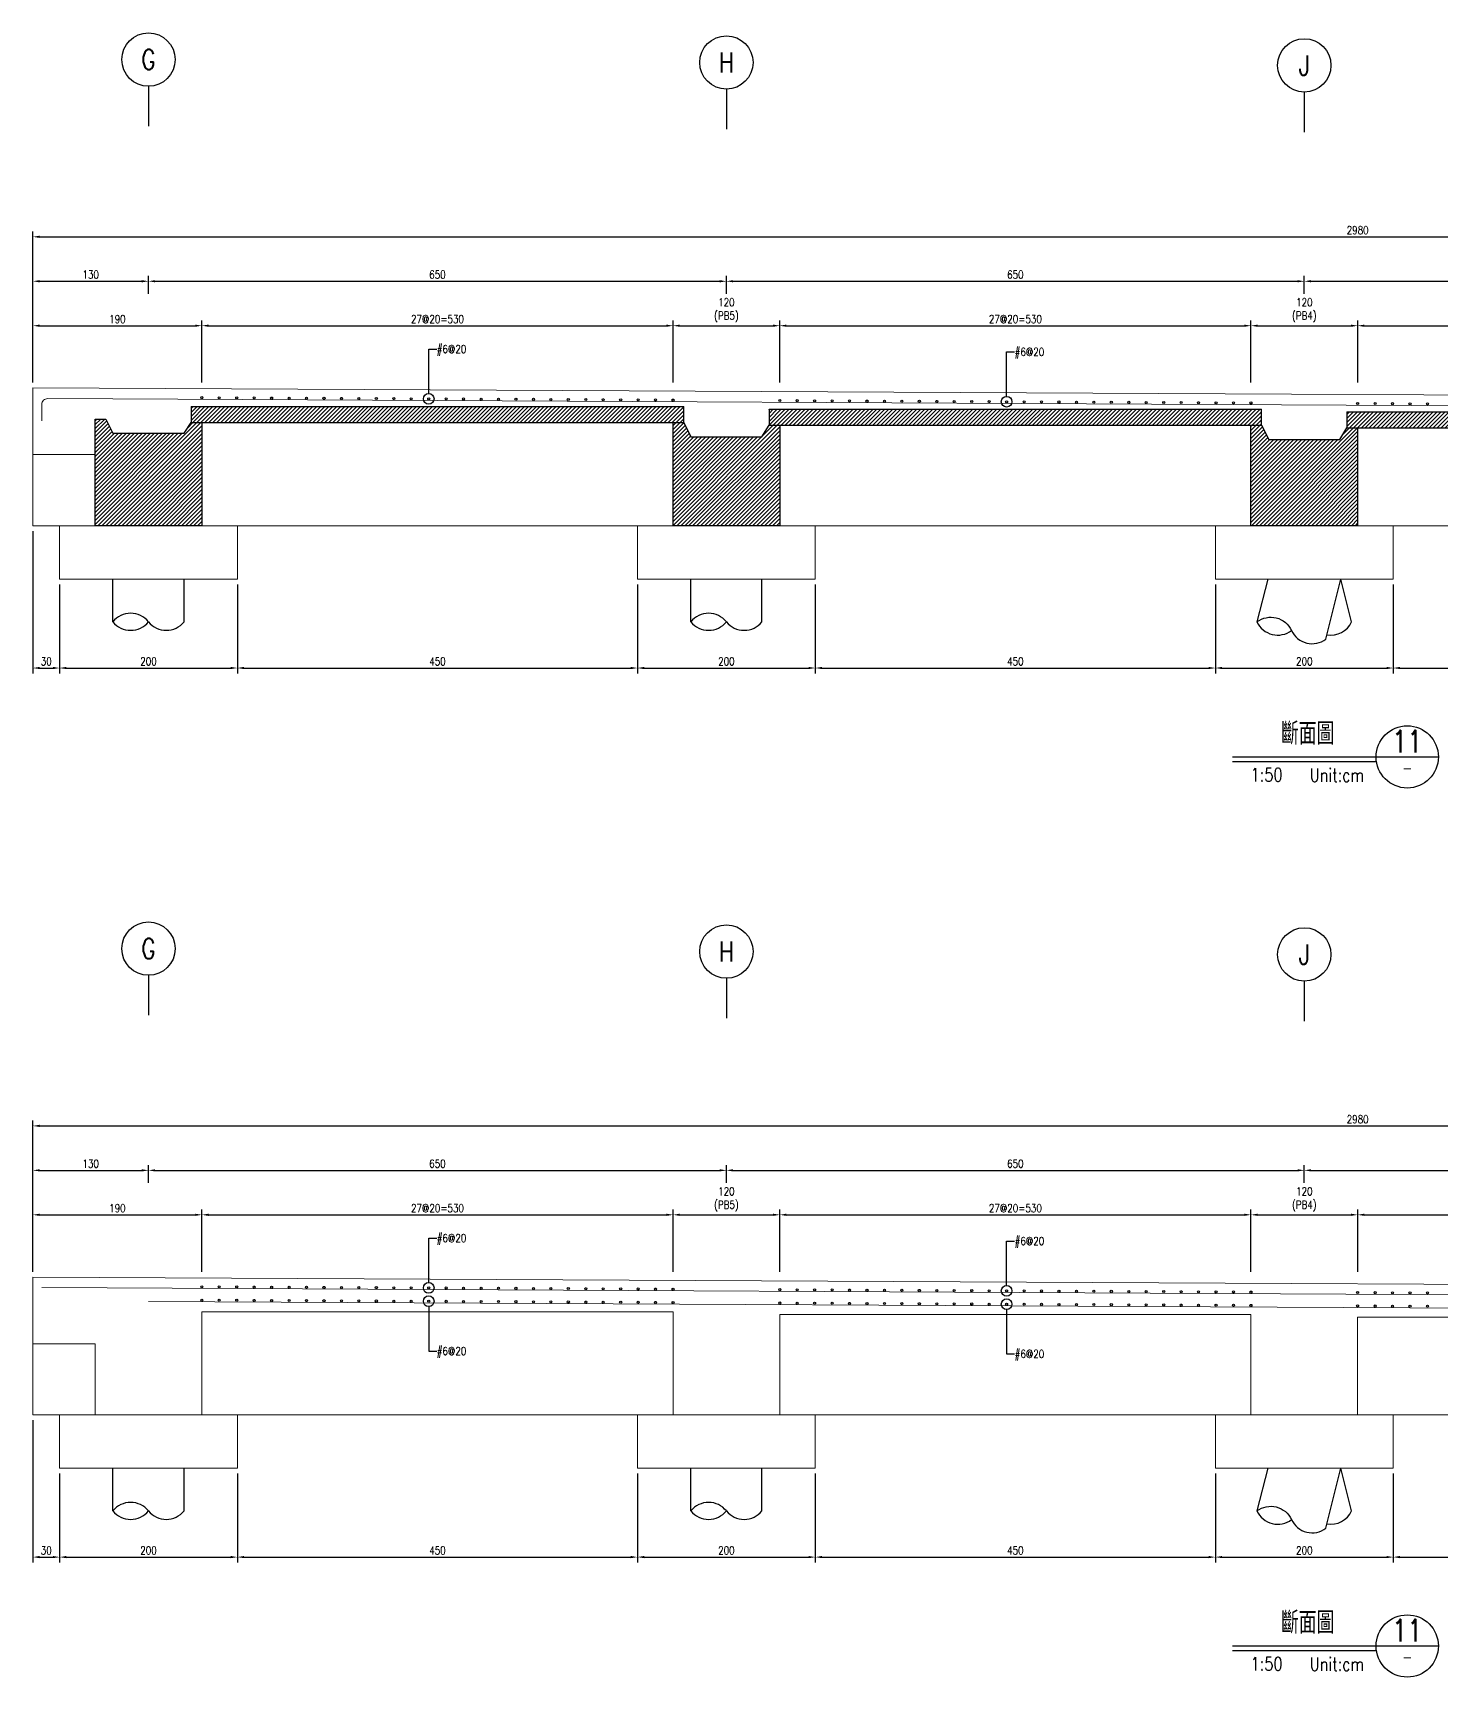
# Model space of a CAD drawing. Extents: x -4754 to 4964, y -19960 to 3942.
# Drawn here: x -286 to 1298, y -13438 to -11589 of the extents above; entities that cross this region are included whole.
import ezdxf
from ezdxf.enums import TextEntityAlignment as Align

# ---------------------------------------------------------------- set-up
doc = ezdxf.new("R2010")
doc.units = 0
doc.header["$LTSCALE"] = 3
doc.layers.get('0').update_dxf_attribs({"linetype": 'CONTINUOUS'})
doc.layers.add('HB_0', color=7, linetype='CONTINUOUS', transparency=0.5)
doc.layers.add('預鑄版_HATCH', color=253, linetype='CONTINUOUS', transparency=0.1)
for name, color, linetype in [('HB_DIM', 1, 'CONTINUOUS'), ('HB_TXT_CTEXT', 2, 'CONTINUOUS'), ('鋼筋', 3, 'CONTINUOUS'), ('預鑄梁_HATCH', 253, 'CONTINUOUS')]:
    doc.layers.add(name, color=color, linetype=linetype)
doc.styles.get("Standard").update_dxf_attribs({"font": 'ROMANS.shx', "width": 0.8, "bigfont": 'chineset.shx'})
doc.dimstyles.new('30', dxfattribs={"dimscale": 3, "dimtxt": 3, "dimasz": 2.5, "dimexe": 2, "dimexo": 2, "dimgap": 1, "dimtad": 1, "dimdsep": 46, "dimtxsty": 'Standard', "dimcen": 0, "dimclrd": 256, "dimclre": 256, "dimclrt": 2, "dimadec": 0, "dimazin": 0, "dimtfac": 1, "dimtix": 1, "dimtmove": 2, "dimatfit": 3, "dimfxl": 1, "dimtolj": 1, "dimtzin": 0, "dimarcsym": 0})

# ---------------------------------------------------------------- blocks, each defined once
blk = doc.blocks.new('pile_vertical_with_pilecap')
at = {"linetype": 'Continuous'}
for p, q in [((-40, -48.1), (-40, 0)), ((-40, -48.1), (-40, 0)), ((40, -48.1), (40, 0)), ((40, -48.1), (40, 0))]:
    blk.add_line(p, q, dxfattribs=at)
for centre, start, end in [((-20, -64.1), 38.718, 141.282), ((-20, -64.1), 38.718, 141.282), ((-20, -32), 218.718, 321.282), ((-20, -32), 218.718, 321.282), ((20, -32), 218.718, 321.282), ((20, -32), 218.718, 321.282)]:
    blk.add_arc(centre, 25.6, start, end, dxfattribs=at)
blk = doc.blocks.new('racked_with_pilecap_Transverse')
at = {"linetype": 'Continuous'}
for points in [[(-41.2, 0), (-53.2, -48.1)], [(24.4, -67.5), (41.2, 0)]]:
    blk.add_lwpolyline(points, dxfattribs=at)
blk.add_lwpolyline([(53.2, -48.1), (41.2, 0)])
for points in [[(-53.2, -48.1, -0.48), (-14.4, -57.8, 0.48), (24.4, -67.5, 0.48)], [(-53.2, -48.1, 0.48), (-14.4, -57.8, 0.48)], [(25.6, -62.6, 0.340232), (53.2, -48.1)]]:
    blk.add_lwpolyline(points, format="xyb", dxfattribs=at)
blk = doc.blocks.new('line_guide')
at = {"color": 4, "linetype": 'Continuous'}
blk.add_line((0, 0), (0, -45), dxfattribs=at)
blk.add_circle((0, 30), 30, dxfattribs=at)
at = {"color": 4, "linetype": 'Continuous', "width": 0.8}
blk.add_attdef('A', text='', height=22.5, dxfattribs=at).set_placement((0, 30), align=Align.MIDDLE)
blk = doc.blocks.new('SITU_SLAB_TITLE')
at = {"color": 3, "linetype": 'Continuous'}
for p, q in [((-80.8, 0), (80.8, 0)), ((80.8, 0), (150.8, 0))]:
    blk.add_line(p, q, dxfattribs=at)
at = {"color": 1, "linetype": 'Continuous'}
blk.add_line((-80.8, -5), (81.1, -5), dxfattribs=at)
at = {"color": 4, "linetype": 'Continuous'}
blk.add_circle((115.8, 0), 35, dxfattribs=at)
at = {"color": 3, "linetype": 'Continuous', "width": 0.8}
blk.add_attdef('斷面圖', text='', height=25, dxfattribs=at).set_placement((3.8, 27.5), align=Align.MIDDLE)
blk.add_attdef('A', text='', height=25, dxfattribs=at).set_placement((115.8, 5), align=Align.CENTER)
at = {"color": 2, "linetype": 'Continuous', "width": 0.8}
for tag, p in [('1:50', (-42.4, -20)), ('UNIT::CM', (36.7, -20))]:
    blk.add_attdef(tag, text='', height=15, dxfattribs=at).set_placement(p, align=Align.MIDDLE)
at = {"color": 1, "linetype": 'Continuous', "width": 0.8}
blk.add_attdef('HB2002', text='', height=12.5, dxfattribs=at).set_placement((115.8, -12.5), align=Align.MIDDLE)
blk = doc.blocks.new('C')
at = {"color": 3, "linetype": 'Continuous'}
blk.add_circle((0, 0), 1.2, dxfattribs=at)
blk = doc.blocks.new('C_Red')
at = {"color": 1, "linetype": 'Continuous'}
blk.add_circle((0, 0), 1.2, dxfattribs=at)
blk = doc.blocks.new('*D1036')
at = {"layer": 'HB_DIM', "linetype": 'Continuous', "lineweight": -2}
for p, q in [((-285.7, -11982), (-285.7, -11812)), ((2694.3, -11997), (2694.3, -11812)), ((-278.2, -11818), (2686.8, -11818))]:
    blk.add_line(p, q, dxfattribs=at)
at = {"layer": 'HB_DIM'}
for points in [[(-278.2, -11816.7), (-278.2, -11819.2), (-285.7, -11818)], [(2686.8, -11819.2), (2686.8, -11816.7), (2694.3, -11818)]]:
    blk.add_solid(points, dxfattribs=at)
at = {"layer": 'HB_DIM', "color": 2, "linetype": 'Continuous', "insert": (1204.3, -11810.5), "char_height": 9, "attachment_point": 5, "rotation": 0}
blk.add_mtext('\\A1;2980', dxfattribs=at)
blk = doc.blocks.new('*D1037')
at = {"layer": 'HB_DIM', "linetype": 'Continuous', "lineweight": -2}
for p, q in [((-285.7, -11982), (-285.7, -11862)), ((-278.2, -11868), (-163.2, -11868)), ((-155.7, -11882), (-155.7, -11862))]:
    blk.add_line(p, q, dxfattribs=at)
at = {"layer": 'HB_DIM'}
for points in [[(-278.2, -11866.7), (-278.2, -11869.2), (-285.7, -11868)], [(-163.2, -11869.2), (-163.2, -11866.7), (-155.7, -11868)]]:
    blk.add_solid(points, dxfattribs=at)
at = {"layer": 'HB_DIM', "color": 2, "linetype": 'Continuous', "insert": (-220.7, -11860.5), "char_height": 9, "attachment_point": 5, "rotation": 0}
blk.add_mtext('\\A1;130', dxfattribs=at)
blk = doc.blocks.new('*D1038')
at = {"layer": 'HB_DIM', "linetype": 'Continuous', "lineweight": -2}
for p, q in [((-155.7, -11882), (-155.7, -11862)), ((-148.2, -11868), (486.8, -11868)), ((494.3, -11882), (494.3, -11862))]:
    blk.add_line(p, q, dxfattribs=at)
at = {"layer": 'HB_DIM'}
for points in [[(-148.2, -11866.7), (-148.2, -11869.2), (-155.7, -11868)], [(486.8, -11869.2), (486.8, -11866.7), (494.3, -11868)]]:
    blk.add_solid(points, dxfattribs=at)
at = {"layer": 'HB_DIM', "color": 2, "linetype": 'Continuous', "insert": (169.3, -11860.5), "char_height": 9, "attachment_point": 5, "rotation": 0}
blk.add_mtext('\\A1;650', dxfattribs=at)
blk = doc.blocks.new('*D1039')
at = {"layer": 'HB_DIM', "linetype": 'Continuous', "lineweight": -2}
for p, q in [((494.3, -11882), (494.3, -11862)), ((501.8, -11868), (1136.8, -11868)), ((1144.3, -11882), (1144.3, -11862))]:
    blk.add_line(p, q, dxfattribs=at)
at = {"layer": 'HB_DIM'}
for points in [[(501.8, -11866.7), (501.8, -11869.2), (494.3, -11868)], [(1136.8, -11869.2), (1136.8, -11866.7), (1144.3, -11868)]]:
    blk.add_solid(points, dxfattribs=at)
at = {"layer": 'HB_DIM', "color": 2, "linetype": 'Continuous', "insert": (819.3, -11860.5), "char_height": 9, "attachment_point": 5, "rotation": 0}
blk.add_mtext('\\A1;650', dxfattribs=at)
blk = doc.blocks.new('*D1040')
at = {"layer": 'HB_DIM', "linetype": 'Continuous', "lineweight": -2}
for p, q in [((1144.3, -11882), (1144.3, -11862)), ((1151.8, -11868), (1786.8, -11868)), ((1794.3, -11882), (1794.3, -11862))]:
    blk.add_line(p, q, dxfattribs=at)
at = {"layer": 'HB_DIM'}
for points in [[(1151.8, -11866.7), (1151.8, -11869.2), (1144.3, -11868)], [(1786.8, -11869.2), (1786.8, -11866.7), (1794.3, -11868)]]:
    blk.add_solid(points, dxfattribs=at)
at = {"layer": 'HB_DIM', "color": 2, "linetype": 'Continuous', "insert": (1469.3, -11860.5), "char_height": 9, "attachment_point": 5, "rotation": 0}
blk.add_mtext('\\A1;650', dxfattribs=at)
blk = doc.blocks.new('*D1043')
at = {"layer": 'HB_DIM', "linetype": 'Continuous', "lineweight": -2}
for p, q in [((-285.7, -11982), (-285.7, -11912)), ((-278.2, -11918), (-103.2, -11918)), ((-95.7, -11982), (-95.7, -11912))]:
    blk.add_line(p, q, dxfattribs=at)
at = {"layer": 'HB_DIM'}
for points in [[(-278.2, -11916.7), (-278.2, -11919.2), (-285.7, -11918)], [(-103.2, -11919.2), (-103.2, -11916.7), (-95.7, -11918)]]:
    blk.add_solid(points, dxfattribs=at)
at = {"layer": 'HB_DIM', "color": 2, "linetype": 'Continuous', "insert": (-190.7, -11910.5), "char_height": 9, "attachment_point": 5, "rotation": 0}
blk.add_mtext('\\A1;190', dxfattribs=at)
blk = doc.blocks.new('*D1044')
at = {"layer": 'HB_DIM', "linetype": 'Continuous', "lineweight": -2}
for p, q in [((-95.7, -11982), (-95.7, -11912)), ((-88.2, -11918), (426.8, -11918)), ((434.3, -11982), (434.3, -11912))]:
    blk.add_line(p, q, dxfattribs=at)
at = {"layer": 'HB_DIM'}
for points in [[(-88.2, -11916.7), (-88.2, -11919.2), (-95.7, -11918)], [(426.8, -11919.2), (426.8, -11916.7), (434.3, -11918)]]:
    blk.add_solid(points, dxfattribs=at)
at = {"layer": 'HB_DIM', "color": 2, "linetype": 'Continuous', "insert": (169.3, -11910.5), "char_height": 9, "attachment_point": 5, "rotation": 0}
blk.add_mtext('\\A1;27@20=530', dxfattribs=at)
blk = doc.blocks.new('*D1045')
at = {"layer": 'HB_DIM', "linetype": 'Continuous', "lineweight": -2}
for p, q in [((434.3, -11982), (434.3, -11912)), ((441.8, -11918), (546.8, -11918)), ((554.3, -11982), (554.3, -11912))]:
    blk.add_line(p, q, dxfattribs=at)
at = {"layer": 'HB_DIM'}
for points in [[(441.8, -11916.7), (441.8, -11919.2), (434.3, -11918)], [(546.8, -11919.2), (546.8, -11916.7), (554.3, -11918)]]:
    blk.add_solid(points, dxfattribs=at)
at = {"layer": 'HB_DIM', "color": 2, "linetype": 'Continuous', "insert": (494.3, -11900.6), "char_height": 9, "attachment_point": 5, "rotation": 0}
blk.add_mtext('\\A1;120^J(PB5)', dxfattribs=at)
blk = doc.blocks.new('*D1046')
at = {"layer": 'HB_DIM', "linetype": 'Continuous', "lineweight": -2}
for p, q in [((554.3, -11982), (554.3, -11912)), ((561.8, -11918), (1076.8, -11918)), ((1084.3, -11982), (1084.3, -11912))]:
    blk.add_line(p, q, dxfattribs=at)
at = {"layer": 'HB_DIM'}
for points in [[(561.8, -11916.7), (561.8, -11919.2), (554.3, -11918)], [(1076.8, -11919.2), (1076.8, -11916.7), (1084.3, -11918)]]:
    blk.add_solid(points, dxfattribs=at)
at = {"layer": 'HB_DIM', "color": 2, "linetype": 'Continuous', "insert": (819.3, -11910.5), "char_height": 9, "attachment_point": 5, "rotation": 0}
blk.add_mtext('\\A1;27@20=530', dxfattribs=at)
blk = doc.blocks.new('*D1047')
at = {"layer": 'HB_DIM', "linetype": 'Continuous', "lineweight": -2}
for p, q in [((1084.3, -11982), (1084.3, -11912)), ((1091.8, -11918), (1196.8, -11918)), ((1204.3, -11982), (1204.3, -11912))]:
    blk.add_line(p, q, dxfattribs=at)
at = {"layer": 'HB_DIM'}
for points in [[(1091.8, -11916.7), (1091.8, -11919.2), (1084.3, -11918)], [(1196.8, -11919.2), (1196.8, -11916.7), (1204.3, -11918)]]:
    blk.add_solid(points, dxfattribs=at)
at = {"layer": 'HB_DIM', "color": 2, "linetype": 'Continuous', "insert": (1144.3, -11900.6), "char_height": 9, "attachment_point": 5, "rotation": 0}
blk.add_mtext('\\A1;120^J(PB4)', dxfattribs=at)
blk = doc.blocks.new('*D1048')
at = {"layer": 'HB_DIM', "linetype": 'Continuous', "lineweight": -2}
for p, q in [((1204.3, -11982), (1204.3, -11912)), ((1211.8, -11918), (1726.8, -11918)), ((1734.3, -11982), (1734.3, -11912))]:
    blk.add_line(p, q, dxfattribs=at)
at = {"layer": 'HB_DIM'}
for points in [[(1211.8, -11916.7), (1211.8, -11919.2), (1204.3, -11918)], [(1726.8, -11919.2), (1726.8, -11916.7), (1734.3, -11918)]]:
    blk.add_solid(points, dxfattribs=at)
at = {"layer": 'HB_DIM', "color": 2, "linetype": 'Continuous', "insert": (1469.3, -11910.5), "char_height": 9, "attachment_point": 5, "rotation": 0}
blk.add_mtext('\\A1;27@20=530', dxfattribs=at)
blk = doc.blocks.new('*D1054')
at = {"layer": 'HB_DIM', "linetype": 'Continuous', "lineweight": -2}
for p, q in [((-285.7, -12149), (-285.7, -12309)), ((-255.7, -12209), (-255.7, -12309)), ((-278.2, -12303), (-263.2, -12303))]:
    blk.add_line(p, q, dxfattribs=at)
at = {"layer": 'HB_DIM'}
for points in [[(-278.2, -12301.7), (-278.2, -12304.2), (-285.7, -12303)], [(-263.2, -12304.2), (-263.2, -12301.7), (-255.7, -12303)]]:
    blk.add_solid(points, dxfattribs=at)
at = {"layer": 'HB_DIM', "color": 2, "linetype": 'Continuous', "insert": (-270.7, -12295.5), "char_height": 9, "attachment_point": 5, "rotation": 0}
blk.add_mtext('\\A1;30', dxfattribs=at)
blk = doc.blocks.new('*D1055')
at = {"layer": 'HB_DIM', "linetype": 'Continuous', "lineweight": -2}
for p, q in [((-255.7, -12209), (-255.7, -12309)), ((-55.7, -12209), (-55.7, -12309)), ((-248.2, -12303), (-63.2, -12303))]:
    blk.add_line(p, q, dxfattribs=at)
at = {"layer": 'HB_DIM'}
for points in [[(-248.2, -12301.7), (-248.2, -12304.2), (-255.7, -12303)], [(-63.2, -12304.2), (-63.2, -12301.7), (-55.7, -12303)]]:
    blk.add_solid(points, dxfattribs=at)
at = {"layer": 'HB_DIM', "color": 2, "linetype": 'Continuous', "insert": (-155.7, -12295.5), "char_height": 9, "attachment_point": 5, "rotation": 0}
blk.add_mtext('\\A1;200', dxfattribs=at)
blk = doc.blocks.new('*D1056')
at = {"layer": 'HB_DIM', "linetype": 'Continuous', "lineweight": -2}
for p, q in [((-55.7, -12209), (-55.7, -12309)), ((394.3, -12209), (394.3, -12309)), ((-48.2, -12303), (386.8, -12303))]:
    blk.add_line(p, q, dxfattribs=at)
at = {"layer": 'HB_DIM'}
for points in [[(-48.2, -12301.7), (-48.2, -12304.2), (-55.7, -12303)], [(386.8, -12304.2), (386.8, -12301.7), (394.3, -12303)]]:
    blk.add_solid(points, dxfattribs=at)
at = {"layer": 'HB_DIM', "color": 2, "linetype": 'Continuous', "insert": (169.3, -12295.5), "char_height": 9, "attachment_point": 5, "rotation": 0}
blk.add_mtext('\\A1;450', dxfattribs=at)
blk = doc.blocks.new('*D1057')
at = {"layer": 'HB_DIM', "linetype": 'Continuous', "lineweight": -2}
for p, q in [((394.3, -12209), (394.3, -12309)), ((594.3, -12209), (594.3, -12309)), ((401.8, -12303), (586.8, -12303))]:
    blk.add_line(p, q, dxfattribs=at)
at = {"layer": 'HB_DIM'}
for points in [[(401.8, -12301.7), (401.8, -12304.2), (394.3, -12303)], [(586.8, -12304.2), (586.8, -12301.7), (594.3, -12303)]]:
    blk.add_solid(points, dxfattribs=at)
at = {"layer": 'HB_DIM', "color": 2, "linetype": 'Continuous', "insert": (494.3, -12295.5), "char_height": 9, "attachment_point": 5, "rotation": 0}
blk.add_mtext('\\A1;200', dxfattribs=at)
blk = doc.blocks.new('*D1058')
at = {"layer": 'HB_DIM', "linetype": 'Continuous', "lineweight": -2}
for p, q in [((594.3, -12209), (594.3, -12309)), ((1044.3, -12209), (1044.3, -12309)), ((601.8, -12303), (1036.8, -12303))]:
    blk.add_line(p, q, dxfattribs=at)
at = {"layer": 'HB_DIM'}
for points in [[(601.8, -12301.7), (601.8, -12304.2), (594.3, -12303)], [(1036.8, -12304.2), (1036.8, -12301.7), (1044.3, -12303)]]:
    blk.add_solid(points, dxfattribs=at)
at = {"layer": 'HB_DIM', "color": 2, "linetype": 'Continuous', "insert": (819.3, -12295.5), "char_height": 9, "attachment_point": 5, "rotation": 0}
blk.add_mtext('\\A1;450', dxfattribs=at)
blk = doc.blocks.new('*D1059')
at = {"layer": 'HB_DIM', "linetype": 'Continuous', "lineweight": -2}
for p, q in [((1044.3, -12209), (1044.3, -12309)), ((1244.3, -12209), (1244.3, -12309)), ((1051.8, -12303), (1236.8, -12303))]:
    blk.add_line(p, q, dxfattribs=at)
at = {"layer": 'HB_DIM'}
for points in [[(1051.8, -12301.7), (1051.8, -12304.2), (1044.3, -12303)], [(1236.8, -12304.2), (1236.8, -12301.7), (1244.3, -12303)]]:
    blk.add_solid(points, dxfattribs=at)
at = {"layer": 'HB_DIM', "color": 2, "linetype": 'Continuous', "insert": (1144.3, -12295.5), "char_height": 9, "attachment_point": 5, "rotation": 0}
blk.add_mtext('\\A1;200', dxfattribs=at)
blk = doc.blocks.new('*D1060')
at = {"layer": 'HB_DIM', "linetype": 'Continuous', "lineweight": -2}
for p, q in [((1244.3, -12209), (1244.3, -12309)), ((1694.3, -12209), (1694.3, -12309)), ((1251.8, -12303), (1686.8, -12303))]:
    blk.add_line(p, q, dxfattribs=at)
at = {"layer": 'HB_DIM'}
for points in [[(1251.8, -12301.7), (1251.8, -12304.2), (1244.3, -12303)], [(1686.8, -12304.2), (1686.8, -12301.7), (1694.3, -12303)]]:
    blk.add_solid(points, dxfattribs=at)
at = {"layer": 'HB_DIM', "color": 2, "linetype": 'Continuous', "insert": (1469.3, -12295.5), "char_height": 9, "attachment_point": 5, "rotation": 0}
blk.add_mtext('\\A1;450', dxfattribs=at)
blk = doc.blocks.new('*D1065')
at = {"layer": 'HB_DIM', "linetype": 'Continuous', "lineweight": -2}
for p, q in [((-285.7, -12982), (-285.7, -12812)), ((2694.3, -12997), (2694.3, -12812)), ((-278.2, -12818), (2686.8, -12818))]:
    blk.add_line(p, q, dxfattribs=at)
at = {"layer": 'HB_DIM'}
for points in [[(-278.2, -12816.7), (-278.2, -12819.2), (-285.7, -12818)], [(2686.8, -12819.2), (2686.8, -12816.7), (2694.3, -12818)]]:
    blk.add_solid(points, dxfattribs=at)
at = {"layer": 'HB_DIM', "color": 2, "linetype": 'Continuous', "insert": (1204.3, -12810.5), "char_height": 9, "attachment_point": 5, "rotation": 0}
blk.add_mtext('\\A1;2980', dxfattribs=at)
blk = doc.blocks.new('*D1066')
at = {"layer": 'HB_DIM', "linetype": 'Continuous', "lineweight": -2}
for p, q in [((-285.7, -12982), (-285.7, -12862)), ((-278.2, -12868), (-163.2, -12868)), ((-155.7, -12882), (-155.7, -12862))]:
    blk.add_line(p, q, dxfattribs=at)
at = {"layer": 'HB_DIM'}
for points in [[(-278.2, -12866.7), (-278.2, -12869.2), (-285.7, -12868)], [(-163.2, -12869.2), (-163.2, -12866.7), (-155.7, -12868)]]:
    blk.add_solid(points, dxfattribs=at)
at = {"layer": 'HB_DIM', "color": 2, "linetype": 'Continuous', "insert": (-220.7, -12860.5), "char_height": 9, "attachment_point": 5, "rotation": 0}
blk.add_mtext('\\A1;130', dxfattribs=at)
blk = doc.blocks.new('*D1067')
at = {"layer": 'HB_DIM', "linetype": 'Continuous', "lineweight": -2}
for p, q in [((-155.7, -12882), (-155.7, -12862)), ((-148.2, -12868), (486.8, -12868)), ((494.3, -12882), (494.3, -12862))]:
    blk.add_line(p, q, dxfattribs=at)
at = {"layer": 'HB_DIM'}
for points in [[(-148.2, -12866.7), (-148.2, -12869.2), (-155.7, -12868)], [(486.8, -12869.2), (486.8, -12866.7), (494.3, -12868)]]:
    blk.add_solid(points, dxfattribs=at)
at = {"layer": 'HB_DIM', "color": 2, "linetype": 'Continuous', "insert": (169.3, -12860.5), "char_height": 9, "attachment_point": 5, "rotation": 0}
blk.add_mtext('\\A1;650', dxfattribs=at)
blk = doc.blocks.new('*D1068')
at = {"layer": 'HB_DIM', "linetype": 'Continuous', "lineweight": -2}
for p, q in [((494.3, -12882), (494.3, -12862)), ((501.8, -12868), (1136.8, -12868)), ((1144.3, -12882), (1144.3, -12862))]:
    blk.add_line(p, q, dxfattribs=at)
at = {"layer": 'HB_DIM'}
for points in [[(501.8, -12866.7), (501.8, -12869.2), (494.3, -12868)], [(1136.8, -12869.2), (1136.8, -12866.7), (1144.3, -12868)]]:
    blk.add_solid(points, dxfattribs=at)
at = {"layer": 'HB_DIM', "color": 2, "linetype": 'Continuous', "insert": (819.3, -12860.5), "char_height": 9, "attachment_point": 5, "rotation": 0}
blk.add_mtext('\\A1;650', dxfattribs=at)
blk = doc.blocks.new('*D1069')
at = {"layer": 'HB_DIM', "linetype": 'Continuous', "lineweight": -2}
for p, q in [((1144.3, -12882), (1144.3, -12862)), ((1151.8, -12868), (1786.8, -12868)), ((1794.3, -12882), (1794.3, -12862))]:
    blk.add_line(p, q, dxfattribs=at)
at = {"layer": 'HB_DIM'}
for points in [[(1151.8, -12866.7), (1151.8, -12869.2), (1144.3, -12868)], [(1786.8, -12869.2), (1786.8, -12866.7), (1794.3, -12868)]]:
    blk.add_solid(points, dxfattribs=at)
at = {"layer": 'HB_DIM', "color": 2, "linetype": 'Continuous', "insert": (1469.3, -12860.5), "char_height": 9, "attachment_point": 5, "rotation": 0}
blk.add_mtext('\\A1;650', dxfattribs=at)
blk = doc.blocks.new('*D1072')
at = {"layer": 'HB_DIM', "linetype": 'Continuous', "lineweight": -2}
for p, q in [((-285.7, -12982), (-285.7, -12912)), ((-278.2, -12918), (-103.2, -12918)), ((-95.7, -12982), (-95.7, -12912))]:
    blk.add_line(p, q, dxfattribs=at)
at = {"layer": 'HB_DIM'}
for points in [[(-278.2, -12916.7), (-278.2, -12919.2), (-285.7, -12918)], [(-103.2, -12919.2), (-103.2, -12916.7), (-95.7, -12918)]]:
    blk.add_solid(points, dxfattribs=at)
at = {"layer": 'HB_DIM', "color": 2, "linetype": 'Continuous', "insert": (-190.7, -12910.5), "char_height": 9, "attachment_point": 5, "rotation": 0}
blk.add_mtext('\\A1;190', dxfattribs=at)
blk = doc.blocks.new('*D1073')
at = {"layer": 'HB_DIM', "linetype": 'Continuous', "lineweight": -2}
for p, q in [((-95.7, -12982), (-95.7, -12912)), ((-88.2, -12918), (426.8, -12918)), ((434.3, -12982), (434.3, -12912))]:
    blk.add_line(p, q, dxfattribs=at)
at = {"layer": 'HB_DIM'}
for points in [[(-88.2, -12916.7), (-88.2, -12919.2), (-95.7, -12918)], [(426.8, -12919.2), (426.8, -12916.7), (434.3, -12918)]]:
    blk.add_solid(points, dxfattribs=at)
at = {"layer": 'HB_DIM', "color": 2, "linetype": 'Continuous', "insert": (169.3, -12910.5), "char_height": 9, "attachment_point": 5, "rotation": 0}
blk.add_mtext('\\A1;27@20=530', dxfattribs=at)
blk = doc.blocks.new('*D1074')
at = {"layer": 'HB_DIM', "linetype": 'Continuous', "lineweight": -2}
for p, q in [((434.3, -12982), (434.3, -12912)), ((441.8, -12918), (546.8, -12918)), ((554.3, -12982), (554.3, -12912))]:
    blk.add_line(p, q, dxfattribs=at)
at = {"layer": 'HB_DIM'}
for points in [[(441.8, -12916.7), (441.8, -12919.2), (434.3, -12918)], [(546.8, -12919.2), (546.8, -12916.7), (554.3, -12918)]]:
    blk.add_solid(points, dxfattribs=at)
at = {"layer": 'HB_DIM', "color": 2, "linetype": 'Continuous', "insert": (494.3, -12900.6), "char_height": 9, "attachment_point": 5, "rotation": 0}
blk.add_mtext('\\A1;120^J(PB5)', dxfattribs=at)
blk = doc.blocks.new('*D1075')
at = {"layer": 'HB_DIM', "linetype": 'Continuous', "lineweight": -2}
for p, q in [((554.3, -12982), (554.3, -12912)), ((561.8, -12918), (1076.8, -12918)), ((1084.3, -12982), (1084.3, -12912))]:
    blk.add_line(p, q, dxfattribs=at)
at = {"layer": 'HB_DIM'}
for points in [[(561.8, -12916.7), (561.8, -12919.2), (554.3, -12918)], [(1076.8, -12919.2), (1076.8, -12916.7), (1084.3, -12918)]]:
    blk.add_solid(points, dxfattribs=at)
at = {"layer": 'HB_DIM', "color": 2, "linetype": 'Continuous', "insert": (819.3, -12910.5), "char_height": 9, "attachment_point": 5, "rotation": 0}
blk.add_mtext('\\A1;27@20=530', dxfattribs=at)
blk = doc.blocks.new('*D1076')
at = {"layer": 'HB_DIM', "linetype": 'Continuous', "lineweight": -2}
for p, q in [((1084.3, -12982), (1084.3, -12912)), ((1091.8, -12918), (1196.8, -12918)), ((1204.3, -12982), (1204.3, -12912))]:
    blk.add_line(p, q, dxfattribs=at)
at = {"layer": 'HB_DIM'}
for points in [[(1091.8, -12916.7), (1091.8, -12919.2), (1084.3, -12918)], [(1196.8, -12919.2), (1196.8, -12916.7), (1204.3, -12918)]]:
    blk.add_solid(points, dxfattribs=at)
at = {"layer": 'HB_DIM', "color": 2, "linetype": 'Continuous', "insert": (1144.3, -12900.6), "char_height": 9, "attachment_point": 5, "rotation": 0}
blk.add_mtext('\\A1;120^J(PB4)', dxfattribs=at)
blk = doc.blocks.new('*D1077')
at = {"layer": 'HB_DIM', "linetype": 'Continuous', "lineweight": -2}
for p, q in [((1204.3, -12982), (1204.3, -12912)), ((1211.8, -12918), (1726.8, -12918)), ((1734.3, -12982), (1734.3, -12912))]:
    blk.add_line(p, q, dxfattribs=at)
at = {"layer": 'HB_DIM'}
for points in [[(1211.8, -12916.7), (1211.8, -12919.2), (1204.3, -12918)], [(1726.8, -12919.2), (1726.8, -12916.7), (1734.3, -12918)]]:
    blk.add_solid(points, dxfattribs=at)
at = {"layer": 'HB_DIM', "color": 2, "linetype": 'Continuous', "insert": (1469.3, -12910.5), "char_height": 9, "attachment_point": 5, "rotation": 0}
blk.add_mtext('\\A1;27@20=530', dxfattribs=at)
blk = doc.blocks.new('*D1083')
at = {"layer": 'HB_DIM', "linetype": 'Continuous', "lineweight": -2}
for p, q in [((-285.7, -13149), (-285.7, -13309)), ((-255.7, -13209), (-255.7, -13309)), ((-278.2, -13303), (-263.2, -13303))]:
    blk.add_line(p, q, dxfattribs=at)
at = {"layer": 'HB_DIM'}
for points in [[(-278.2, -13301.7), (-278.2, -13304.2), (-285.7, -13303)], [(-263.2, -13304.2), (-263.2, -13301.7), (-255.7, -13303)]]:
    blk.add_solid(points, dxfattribs=at)
at = {"layer": 'HB_DIM', "color": 2, "linetype": 'Continuous', "insert": (-270.7, -13295.5), "char_height": 9, "attachment_point": 5, "rotation": 0}
blk.add_mtext('\\A1;30', dxfattribs=at)
blk = doc.blocks.new('*D1084')
at = {"layer": 'HB_DIM', "linetype": 'Continuous', "lineweight": -2}
for p, q in [((-255.7, -13209), (-255.7, -13309)), ((-55.7, -13209), (-55.7, -13309)), ((-248.2, -13303), (-63.2, -13303))]:
    blk.add_line(p, q, dxfattribs=at)
at = {"layer": 'HB_DIM'}
for points in [[(-248.2, -13301.7), (-248.2, -13304.2), (-255.7, -13303)], [(-63.2, -13304.2), (-63.2, -13301.7), (-55.7, -13303)]]:
    blk.add_solid(points, dxfattribs=at)
at = {"layer": 'HB_DIM', "color": 2, "linetype": 'Continuous', "insert": (-155.7, -13295.5), "char_height": 9, "attachment_point": 5, "rotation": 0}
blk.add_mtext('\\A1;200', dxfattribs=at)
blk = doc.blocks.new('*D1085')
at = {"layer": 'HB_DIM', "linetype": 'Continuous', "lineweight": -2}
for p, q in [((-55.7, -13209), (-55.7, -13309)), ((394.3, -13209), (394.3, -13309)), ((-48.2, -13303), (386.8, -13303))]:
    blk.add_line(p, q, dxfattribs=at)
at = {"layer": 'HB_DIM'}
for points in [[(-48.2, -13301.7), (-48.2, -13304.2), (-55.7, -13303)], [(386.8, -13304.2), (386.8, -13301.7), (394.3, -13303)]]:
    blk.add_solid(points, dxfattribs=at)
at = {"layer": 'HB_DIM', "color": 2, "linetype": 'Continuous', "insert": (169.3, -13295.5), "char_height": 9, "attachment_point": 5, "rotation": 0}
blk.add_mtext('\\A1;450', dxfattribs=at)
blk = doc.blocks.new('*D1086')
at = {"layer": 'HB_DIM', "linetype": 'Continuous', "lineweight": -2}
for p, q in [((394.3, -13209), (394.3, -13309)), ((594.3, -13209), (594.3, -13309)), ((401.8, -13303), (586.8, -13303))]:
    blk.add_line(p, q, dxfattribs=at)
at = {"layer": 'HB_DIM'}
for points in [[(401.8, -13301.7), (401.8, -13304.2), (394.3, -13303)], [(586.8, -13304.2), (586.8, -13301.7), (594.3, -13303)]]:
    blk.add_solid(points, dxfattribs=at)
at = {"layer": 'HB_DIM', "color": 2, "linetype": 'Continuous', "insert": (494.3, -13295.5), "char_height": 9, "attachment_point": 5, "rotation": 0}
blk.add_mtext('\\A1;200', dxfattribs=at)
blk = doc.blocks.new('*D1087')
at = {"layer": 'HB_DIM', "linetype": 'Continuous', "lineweight": -2}
for p, q in [((594.3, -13209), (594.3, -13309)), ((1044.3, -13209), (1044.3, -13309)), ((601.8, -13303), (1036.8, -13303))]:
    blk.add_line(p, q, dxfattribs=at)
at = {"layer": 'HB_DIM'}
for points in [[(601.8, -13301.7), (601.8, -13304.2), (594.3, -13303)], [(1036.8, -13304.2), (1036.8, -13301.7), (1044.3, -13303)]]:
    blk.add_solid(points, dxfattribs=at)
at = {"layer": 'HB_DIM', "color": 2, "linetype": 'Continuous', "insert": (819.3, -13295.5), "char_height": 9, "attachment_point": 5, "rotation": 0}
blk.add_mtext('\\A1;450', dxfattribs=at)
blk = doc.blocks.new('*D1088')
at = {"layer": 'HB_DIM', "linetype": 'Continuous', "lineweight": -2}
for p, q in [((1044.3, -13209), (1044.3, -13309)), ((1244.3, -13209), (1244.3, -13309)), ((1051.8, -13303), (1236.8, -13303))]:
    blk.add_line(p, q, dxfattribs=at)
at = {"layer": 'HB_DIM'}
for points in [[(1051.8, -13301.7), (1051.8, -13304.2), (1044.3, -13303)], [(1236.8, -13304.2), (1236.8, -13301.7), (1244.3, -13303)]]:
    blk.add_solid(points, dxfattribs=at)
at = {"layer": 'HB_DIM', "color": 2, "linetype": 'Continuous', "insert": (1144.3, -13295.5), "char_height": 9, "attachment_point": 5, "rotation": 0}
blk.add_mtext('\\A1;200', dxfattribs=at)
blk = doc.blocks.new('*D1089')
at = {"layer": 'HB_DIM', "linetype": 'Continuous', "lineweight": -2}
for p, q in [((1244.3, -13209), (1244.3, -13309)), ((1694.3, -13209), (1694.3, -13309)), ((1251.8, -13303), (1686.8, -13303))]:
    blk.add_line(p, q, dxfattribs=at)
at = {"layer": 'HB_DIM'}
for points in [[(1251.8, -13301.7), (1251.8, -13304.2), (1244.3, -13303)], [(1686.8, -13304.2), (1686.8, -13301.7), (1694.3, -13303)]]:
    blk.add_solid(points, dxfattribs=at)
at = {"layer": 'HB_DIM', "color": 2, "linetype": 'Continuous', "insert": (1469.3, -13295.5), "char_height": 9, "attachment_point": 5, "rotation": 0}
blk.add_mtext('\\A1;450', dxfattribs=at)

msp = doc.modelspace()

# ---------------------------------------------------------------- hatches: boundary and pattern name
at = {"layer": '預鑄梁_HATCH', "linetype": 'Continuous'}
h = msp.add_hatch(dxfattribs=at)
h.set_pattern_fill('ANSI31', color=256, style=0)
h.paths.add_polyline_path([(-215.728, -12142.962), (-215.728, -12022.962), (-203.728, -12022.962), (-195.728, -12038.962), (-115.728, -12038.962), (-107.728, -12026.962), (-95.728, -12026.962), (-95.728, -12142.962)], flags=17)
h = msp.add_hatch(dxfattribs=at)
h.set_pattern_fill('ANSI31', color=256, style=0)
h.paths.add_polyline_path([(434.272, -12142.962), (434.272, -12026.962), (446.272, -12026.962), (454.272, -12042.962), (534.272, -12042.962), (542.272, -12029.962), (554.272, -12029.962), (554.272, -12142.962)], flags=17)
h = msp.add_hatch(dxfattribs=at)
h.set_pattern_fill('ANSI31', color=256, style=0)
h.paths.add_polyline_path([(1084.272, -12142.962), (1084.272, -12029.962), (1096.272, -12029.962), (1104.272, -12045.962), (1184.272, -12045.962), (1192.272, -12032.962), (1204.272, -12032.962), (1204.272, -12142.962)], flags=17)
at = {"layer": '預鑄版_HATCH', "linetype": 'Continuous'}
h = msp.add_hatch(dxfattribs=at)
h.set_pattern_fill('ANSI31', color=256, style=0)
h.paths.add_polyline_path([(-107.728, -12026.962), (446.272, -12026.962), (446.272, -12008.962), (-107.728, -12008.962)], flags=17)
h = msp.add_hatch(dxfattribs=at)
h.set_pattern_fill('ANSI31', color=256, style=0)
h.paths.add_polyline_path([(542.272, -12029.962), (1096.272, -12029.962), (1096.272, -12011.962), (542.272, -12011.962)], flags=17)
h = msp.add_hatch(dxfattribs=at)
h.set_pattern_fill('ANSI31', color=256, style=0)
h.paths.add_polyline_path([(1192.272, -12032.962), (1746.272, -12032.962), (1746.272, -12014.962), (1192.272, -12014.962)], flags=17)

# ---------------------------------------------------------------- linework, layer by layer
at = {"layer": 'HB_0', "lineweight": 5}
for points in [[(-285.728, -12062.962), (-285.728, -12142.962), (2694.272, -12142.962), (2694.272, -12002.962)], [(-255.728, -12202.962), (-55.728, -12202.962), (-55.728, -12142.962), (-255.728, -12142.962), (-255.728, -12202.962)], [(394.272, -12202.962), (594.272, -12202.962), (594.272, -12142.962), (394.272, -12142.962), (394.272, -12202.962)], [(1044.272, -12202.962), (1244.272, -12202.962), (1244.272, -12142.962), (1044.272, -12142.962), (1044.272, -12202.962)], [(-285.728, -13062.962), (-285.728, -13142.962), (2694.272, -13142.962), (2694.272, -13002.962)], [(-255.728, -13202.962), (-55.728, -13202.962), (-55.728, -13142.962), (-255.728, -13142.962), (-255.728, -13202.962)], [(394.272, -13202.962), (594.272, -13202.962), (594.272, -13142.962), (394.272, -13142.962), (394.272, -13202.962)], [(1044.272, -13202.962), (1244.272, -13202.962), (1244.272, -13142.962), (1044.272, -13142.962), (1044.272, -13202.962)]]:
    msp.add_lwpolyline(points, dxfattribs=at)
at = {"layer": 'HB_0', "color": 1, "linetype": 'Continuous'}
for points in [[(-107.728, -12008.962), (446.272, -12008.962)], [(-107.728, -12008.962), (-107.728, -12026.962)], [(446.272, -12026.962), (446.272, -12008.962)], [(542.272, -12011.962), (1096.272, -12011.962)], [(542.272, -12011.962), (542.272, -12029.962)], [(1096.272, -12029.962), (1096.272, -12011.962)], [(1192.272, -12014.962), (1746.272, -12014.962)], [(1192.272, -12014.962), (1192.272, -12032.962)], [(-215.728, -12142.962), (-215.728, -12022.962), (-203.728, -12022.962), (-195.728, -12038.962), (-115.728, -12038.962), (-107.728, -12026.962), (-95.728, -12026.962), (-95.728, -12142.962), (-215.728, -12142.962)], [(-107.728, -12026.962), (446.272, -12026.962)], [(434.272, -12142.962), (434.272, -12026.962), (446.272, -12026.962), (454.272, -12042.962), (534.272, -12042.962), (542.272, -12029.962), (554.272, -12029.962), (554.272, -12142.962), (434.272, -12142.962)], [(542.272, -12029.962), (1096.272, -12029.962)], [(1084.272, -12142.962), (1084.272, -12029.962), (1096.272, -12029.962), (1104.272, -12045.962), (1184.272, -12045.962), (1192.272, -12032.962), (1204.272, -12032.962), (1204.272, -12142.962), (1084.272, -12142.962)], [(1192.272, -12032.962), (1746.272, -12032.962)]]:
    msp.add_lwpolyline(points, dxfattribs=at)
at = {"layer": 'HB_0', "color": 4, "lineweight": 5, "true_color": 0x00ffff}
for points in [[(1734.272, -12032.962, -3999), (1204.272, -12032.962, -3999), (1204.272, -12142.962, -3999), (1084.272, -12142.962, -3999), (1084.272, -12029.962, -3999), (554.272, -12029.962, -3999), (554.272, -12142.962, -3999), (434.272, -12142.962, -3999), (434.272, -12026.962, -3999), (-95.728, -12026.962, -3999), (-95.728, -12142.962, -3999), (-215.728, -12142.962, -3999), (-215.728, -12062.962, -3999), (-285.728, -12062.962, -3999), (-285.728, -11987.962, -3999), (2694.272, -12002.962, 250)], [(1734.272, -13032.962, -4373.5), (1204.272, -13032.962, -4373.5), (1204.272, -13142.962, -4373.5), (1084.272, -13142.962, -4373.5), (1084.272, -13029.962, -4373.5), (554.272, -13029.962, -4373.5), (554.272, -13142.962, -4373.5), (434.272, -13142.962, -4373.5), (434.272, -13026.962, -4373.5), (-95.728, -13026.962, -4373.5), (-95.728, -13142.962, -4373.5), (-215.728, -13142.962, -4373.5), (-215.728, -13062.962, -4373.5), (-285.728, -13062.962, -4373.5), (-285.728, -12987.962, -4373.5), (2694.272, -13002.962, -124.5)]]:
    msp.add_polyline3d(points, dxfattribs=at)
at = {"layer": 'HB_DIM', "color": 1, "linetype": 'Continuous'}
for points in [[(159.457, -11994.203), (159.457, -11944.203), (168.457, -11944.203)], [(809.457, -11997.475), (809.457, -11947.475), (818.457, -11947.475)], [(159.457, -12994.203), (159.457, -12944.203), (168.457, -12944.203)], [(809.457, -12997.475), (809.457, -12947.475), (818.457, -12947.475)], [(159.457, -13021.203), (159.457, -13071.203), (168.457, -13071.203)], [(809.457, -13024.475), (809.457, -13074.475), (818.457, -13074.475)]]:
    msp.add_lwpolyline(points, dxfattribs=at)
at = {"layer": '鋼筋', "lineweight": 5}
for p, q in [((-269.009, -11999.906, 10), (2684.272, -12014.872, 10)), ((-275.728, -12024.872, 10), (-275.728, -12006.591, 10)), ((-275.728, -12999.872, 35.5), (2684.272, -13014.872, 35.5)), ((-155.728, -13015.526, 35.5), (2684.272, -13029.822, 35.5))]:
    msp.add_line(p, q, dxfattribs=at)
at = {"layer": '鋼筋', "lineweight": 5, "extrusion": (0, 0, -1)}
msp.add_arc((269.043, -12006.591, -10), 6.685, 0, 90.290348, dxfattribs=at)

# ---------------------------------------------------------------- block references
at = {"layer": 'HB_0', "linetype": 'Continuous'}
for p, values in [((-155.728, -11648.616, 250), {'A': 'G'}), ((494.272, -11651.888, 250), {'A': 'H'}), ((1144.272, -11655.16, 250), {'A': 'J'}), ((-155.728, -12648.616, -124.5), {'A': 'G'}), ((494.272, -12651.888, -124.5), {'A': 'H'}), ((1144.272, -12655.16, -124.5), {'A': 'J'})]:
    msp.add_blockref('line_guide', p, dxfattribs=at).add_auto_attribs(values)
for name, p in [('pile_vertical_with_pilecap', (-155.728, -12202.962)), ('pile_vertical_with_pilecap', (494.272, -12202.962)), ('racked_with_pilecap_Transverse', (1144.272, -12202.962)), ('pile_vertical_with_pilecap', (-155.728, -13202.962)), ('pile_vertical_with_pilecap', (494.272, -13202.962)), ('racked_with_pilecap_Transverse', (1144.272, -13202.962))]:
    msp.add_blockref(name, p, dxfattribs=at)
at = {"layer": 'HB_DIM', "linetype": 'Continuous', "xscale": 5, "yscale": 5, "zscale": 5}
for p in [(159.457, -12000.203, 10), (809.457, -12003.475, 10), (159.457, -13000.203, 35.5), (809.457, -13003.475, 35.5), (159.457, -13015.203, 35.5), (809.457, -13018.475, 35.5)]:
    msp.add_blockref('C_Red', p, dxfattribs=at)
at = {"layer": 'HB_TXT_CTEXT', "color": 7, "linetype": 'Continuous'}
for p in [(1144.272, -12402.962, 250), (1144.272, -13402.962, -124.5)]:
    msp.add_blockref('SITU_SLAB_TITLE', p, dxfattribs=at).add_auto_attribs({'A': '11', 'HB2002': '-', '斷面圖': '斷面圖', '1:50': '1:50', 'UNIT::CM': 'Unit:cm'})
at = {"layer": '鋼筋', "linetype": 'Continuous', "xscale": 0.955, "yscale": 0.955, "zscale": 0.955}
for p in [(-95.728, -11998.918, 10), (-76.098, -11999.017, 10), (-56.469, -11999.116, 10), (-36.839, -11999.215, 10), (-17.209, -11999.314, 10), (2.42, -11999.412, 10), (22.05, -11999.511, 10), (41.68, -11999.61, 10), (61.309, -11999.709, 10), (80.939, -11999.808, 10), (100.568, -11999.907, 10), (120.198, -12000.005, 10), (139.828, -12000.104, 10), (159.457, -12000.203, 10), (179.087, -12000.302, 10), (198.717, -12000.401, 10), (218.346, -12000.499, 10), (237.976, -12000.598, 10), (257.605, -12000.697, 10), (277.235, -12000.796, 10), (296.865, -12000.895, 10), (316.494, -12000.993, 10), (336.124, -12001.092, 10), (355.754, -12001.191, 10), (375.383, -12001.29, 10), (395.013, -12001.389, 10), (414.643, -12001.487, 10), (434.272, -12001.586, 10), (554.272, -12002.19, 10), (573.902, -12002.289, 10), (593.531, -12002.388, 10), (613.161, -12002.487, 10), (632.791, -12002.585, 10), (652.42, -12002.684, 10), (672.05, -12002.783, 10), (691.68, -12002.882, 10), (711.309, -12002.981, 10), (730.939, -12003.08, 10), (750.568, -12003.178, 10), (770.198, -12003.277, 10), (789.828, -12003.376, 10), (809.457, -12003.475, 10), (829.087, -12003.574, 10), (848.717, -12003.672, 10), (868.346, -12003.771, 10), (887.976, -12003.87, 10), (907.605, -12003.969, 10), (927.235, -12004.068, 10), (946.865, -12004.166, 10), (966.494, -12004.265, 10), (986.124, -12004.364, 10), (1005.754, -12004.463, 10), (1025.383, -12004.562, 10), (1045.013, -12004.66, 10), (1064.643, -12004.759, 10), (1084.272, -12004.858, 10), (1204.272, -12005.462, 10), (1223.902, -12005.561, 10), (1243.531, -12005.66, 10), (1263.161, -12005.758, 10), (1282.791, -12005.857, 10), (-95.728, -12998.918, 35.5), (-76.098, -12999.017, 35.5), (-56.469, -12999.116, 35.5), (-36.839, -12999.215, 35.5), (-17.209, -12999.314, 35.5), (2.42, -12999.412, 35.5), (22.05, -12999.511, 35.5), (41.68, -12999.61, 35.5), (61.309, -12999.709, 35.5), (80.939, -12999.808, 35.5), (100.568, -12999.907, 35.5), (120.198, -13000.005, 35.5), (139.828, -13000.104, 35.5), (159.457, -13000.203, 35.5), (179.087, -13000.302, 35.5), (198.717, -13000.401, 35.5), (218.346, -13000.499, 35.5), (237.976, -13000.598, 35.5), (257.605, -13000.697, 35.5), (277.235, -13000.796, 35.5), (296.865, -13000.895, 35.5), (316.494, -13000.993, 35.5), (336.124, -13001.092, 35.5), (355.754, -13001.191, 35.5), (375.383, -13001.29, 35.5), (395.013, -13001.389, 35.5), (414.643, -13001.487, 35.5), (434.272, -13001.586, 35.5), (-95.728, -13013.918, 35.5), (-76.098, -13014.017, 35.5), (-56.469, -13014.116, 35.5), (-36.839, -13014.215, 35.5), (-17.209, -13014.314, 35.5), (2.42, -13014.412, 35.5), (22.05, -13014.511, 35.5), (41.68, -13014.61, 35.5), (61.309, -13014.709, 35.5), (80.939, -13014.808, 35.5), (100.568, -13014.907, 35.5), (120.198, -13015.005, 35.5), (139.828, -13015.104, 35.5), (159.457, -13015.203, 35.5), (179.087, -13015.302, 35.5), (198.717, -13015.401, 35.5), (218.346, -13015.499, 35.5), (237.976, -13015.598, 35.5), (257.605, -13015.697, 35.5), (277.235, -13015.796, 35.5), (296.865, -13015.895, 35.5), (316.494, -13015.993, 35.5), (336.124, -13016.092, 35.5), (355.754, -13016.191, 35.5), (375.383, -13016.29, 35.5), (395.013, -13016.389, 35.5), (414.643, -13016.487, 35.5), (434.272, -13016.586, 35.5), (554.272, -13002.19, 35.5), (554.272, -13017.19, 35.5), (573.902, -13002.289, 35.5), (573.902, -13017.289, 35.5), (593.531, -13002.388, 35.5), (593.531, -13017.388, 35.5), (613.161, -13002.487, 35.5), (613.161, -13017.487, 35.5), (632.791, -13002.585, 35.5), (632.791, -13017.585, 35.5), (652.42, -13002.684, 35.5), (652.42, -13017.684, 35.5), (672.05, -13002.783, 35.5), (672.05, -13017.783, 35.5), (691.68, -13002.882, 35.5), (691.68, -13017.882, 35.5), (711.309, -13002.981, 35.5), (711.309, -13017.981, 35.5), (730.939, -13003.08, 35.5), (730.939, -13018.08, 35.5), (750.568, -13003.178, 35.5), (750.568, -13018.178, 35.5), (770.198, -13003.277, 35.5), (770.198, -13018.277, 35.5), (789.828, -13003.376, 35.5), (789.828, -13018.376, 35.5), (809.457, -13003.475, 35.5), (809.457, -13018.475, 35.5), (829.087, -13003.574, 35.5), (829.087, -13018.574, 35.5), (848.717, -13003.672, 35.5), (848.717, -13018.672, 35.5), (868.346, -13003.771, 35.5), (868.346, -13018.771, 35.5), (887.976, -13003.87, 35.5), (887.976, -13018.87, 35.5), (907.605, -13003.969, 35.5), (907.605, -13018.969, 35.5), (927.235, -13004.068, 35.5), (927.235, -13019.068, 35.5), (946.865, -13004.166, 35.5), (946.865, -13019.166, 35.5), (966.494, -13004.265, 35.5), (966.494, -13019.265, 35.5), (986.124, -13004.364, 35.5), (986.124, -13019.364, 35.5), (1005.754, -13004.463, 35.5), (1005.754, -13019.463, 35.5), (1025.383, -13004.562, 35.5), (1025.383, -13019.562, 35.5), (1045.013, -13004.66, 35.5), (1045.013, -13019.66, 35.5), (1064.643, -13004.759, 35.5), (1064.643, -13019.759, 35.5), (1084.272, -13004.858, 35.5), (1084.272, -13019.858, 35.5), (1204.272, -13005.462, 35.5), (1204.272, -13020.462, 35.5), (1223.902, -13005.561, 35.5), (1243.531, -13005.66, 35.5), (1263.161, -13005.758, 35.5), (1282.791, -13005.857, 35.5), (1223.902, -13020.561, 35.5), (1243.531, -13020.66, 35.5), (1263.161, -13020.758, 35.5), (1282.791, -13020.857, 35.5)]:
    msp.add_blockref('C', p, dxfattribs=at)

# ---------------------------------------------------------------- texts
at = {"layer": 'HB_TXT_CTEXT', "linetype": 'Continuous', "width": 0.8}
for p in [(168.457, -11944.203, 10), (818.457, -11947.475, 10), (168.457, -12944.203, 35.5), (818.457, -12947.475, 35.5), (168.457, -13071.203, 35.5), (818.457, -13074.475, 35.5)]:
    msp.add_text('#6@20', height=9, dxfattribs=at).set_placement(p, align=Align.MIDDLE_LEFT)

# ---------------------------------------------------------------- dimensions: what is measured, and where the dimension line sits
at = {"layer": 'HB_DIM', "linetype": 'Continuous'}
for base, p1, p2, picture, middle in [((2694.272, -11817.962), (-285.728, -11987.962, 250), (2694.272, -12002.962, 250), '*D1036', (1204.272, -11810.462)), ((-155.728, -11867.962), (-285.728, -11987.962, 250), (-155.728, -11887.962, 250), '*D1037', (-220.728, -11860.462)), ((494.272, -11867.962), (-155.728, -11887.962, 250), (494.272, -11887.962, 250), '*D1038', (169.272, -11860.462)), ((1144.272, -11867.962), (494.272, -11887.962, 250), (1144.272, -11887.962, 250), '*D1039', (819.272, -11860.462)), ((1794.272, -11867.962), (1144.272, -11887.962, 250), (1794.272, -11887.962, 250), '*D1040', (1469.272, -11860.462)), ((-95.728, -11917.962), (-285.728, -11987.962, 250), (-95.728, -11987.962, -3990), '*D1043', (-190.728, -11910.462)), ((-255.728, -12302.962), (-285.728, -12142.962, 250), (-255.728, -12202.962, -3999), '*D1054', (-270.728, -12295.462)), ((-55.728, -12302.962), (-255.728, -12202.962, -3999), (-55.728, -12202.962, -3999), '*D1055', (-155.728, -12295.462)), ((394.272, -12302.962), (-55.728, -12202.962, -3999), (394.272, -12202.962, -3999), '*D1056', (169.272, -12295.462)), ((594.272, -12302.962), (394.272, -12202.962, -3999), (594.272, -12202.962, -3999), '*D1057', (494.272, -12295.462)), ((1044.272, -12302.962), (594.272, -12202.962, -3999), (1044.272, -12202.962, -3999), '*D1058', (819.272, -12295.462)), ((1244.272, -12302.962), (1044.272, -12202.962, -3999), (1244.272, -12202.962, -3999), '*D1059', (1144.272, -12295.462)), ((1694.272, -12302.962), (1244.272, -12202.962, -3999), (1694.272, -12202.962, -3999), '*D1060', (1469.272, -12295.462)), ((2694.272, -12817.962), (-285.728, -12987.962, -124.5), (2694.272, -13002.962, -124.5), '*D1065', (1204.272, -12810.462)), ((-155.728, -12867.962), (-285.728, -12987.962, -124.5), (-155.728, -12887.962, -124.5), '*D1066', (-220.728, -12860.462)), ((494.272, -12867.962), (-155.728, -12887.962, -124.5), (494.272, -12887.962, -124.5), '*D1067', (169.272, -12860.462)), ((1144.272, -12867.962), (494.272, -12887.962, -124.5), (1144.272, -12887.962, -124.5), '*D1068', (819.272, -12860.462)), ((1794.272, -12867.962), (1144.272, -12887.962, -124.5), (1794.272, -12887.962, -124.5), '*D1069', (1469.272, -12860.462)), ((-95.728, -12917.962), (-285.728, -12987.962, -124.5), (-95.728, -12987.962, -4364.5), '*D1072', (-190.728, -12910.462)), ((-255.728, -13302.962), (-285.728, -13142.962, -124.5), (-255.728, -13202.962, -4373.5), '*D1083', (-270.728, -13295.462)), ((-55.728, -13302.962), (-255.728, -13202.962, -4373.5), (-55.728, -13202.962, -4373.5), '*D1084', (-155.728, -13295.462)), ((394.272, -13302.962), (-55.728, -13202.962, -4373.5), (394.272, -13202.962, -4373.5), '*D1085', (169.272, -13295.462)), ((594.272, -13302.962), (394.272, -13202.962, -4373.5), (594.272, -13202.962, -4373.5), '*D1086', (494.272, -13295.462)), ((1044.272, -13302.962), (594.272, -13202.962, -4373.5), (1044.272, -13202.962, -4373.5), '*D1087', (819.272, -13295.462)), ((1244.272, -13302.962), (1044.272, -13202.962, -4373.5), (1244.272, -13202.962, -4373.5), '*D1088', (1144.272, -13295.462)), ((1694.272, -13302.962), (1244.272, -13202.962, -4373.5), (1694.272, -13202.962, -4373.5), '*D1089', (1469.272, -13295.462))]:
    dim = msp.add_linear_dim(base=base, p1=p1, p2=p2, angle=0, dimstyle='30', override={"dimdec": 0, "dimpost": '<>'}, dxfattribs=at)
    dim.commit()
    dim.dimension.update_dxf_attribs({"geometry": picture, "text_midpoint": middle})
for base, p1, p2, text, picture, middle in [((554.272, -11917.962), (434.272, -11987.962, -3990), (554.272, -11987.962, -3990), '<>^J(PB5)', '*D1045', (494.272, -11900.605)), ((1204.272, -11917.962), (1084.272, -11987.962, -3990), (1204.272, -11987.962, -3990), '<>^J(PB4)', '*D1047', (1144.272, -11900.605)), ((434.272, -11917.962), (-95.728, -11987.962, -3990), (434.272, -11987.962, -3990), '27@20=<>', '*D1044', (169.272, -11910.462)), ((1084.272, -11917.962), (554.272, -11987.962, -3990), (1084.272, -11987.962, -3990), '27@20=<>', '*D1046', (819.272, -11910.462)), ((1734.272, -11917.962), (1204.272, -11987.962, -3990), (1734.272, -11987.962, -3990), '27@20=<>', '*D1048', (1469.272, -11910.462)), ((554.272, -12917.962), (434.272, -12987.962, -4364.5), (554.272, -12987.962, -4364.5), '<>^J(PB5)', '*D1074', (494.272, -12900.605)), ((1204.272, -12917.962), (1084.272, -12987.962, -4364.5), (1204.272, -12987.962, -4364.5), '<>^J(PB4)', '*D1076', (1144.272, -12900.605)), ((434.272, -12917.962), (-95.728, -12987.962, -4364.5), (434.272, -12987.962, -4364.5), '27@20=<>', '*D1073', (169.272, -12910.462)), ((1084.272, -12917.962), (554.272, -12987.962, -4364.5), (1084.272, -12987.962, -4364.5), '27@20=<>', '*D1075', (819.272, -12910.462)), ((1734.272, -12917.962), (1204.272, -12987.962, -4364.5), (1734.272, -12987.962, -4364.5), '27@20=<>', '*D1077', (1469.272, -12910.462))]:
    dim = msp.add_linear_dim(base=base, p1=p1, p2=p2, angle=0, text=text, dimstyle='30', override={"dimdec": 0, "dimpost": '<>'}, dxfattribs=at)
    dim.commit()
    dim.dimension.update_dxf_attribs({"geometry": picture, "text_midpoint": middle})

doc.saveas('drawing.dxf')
